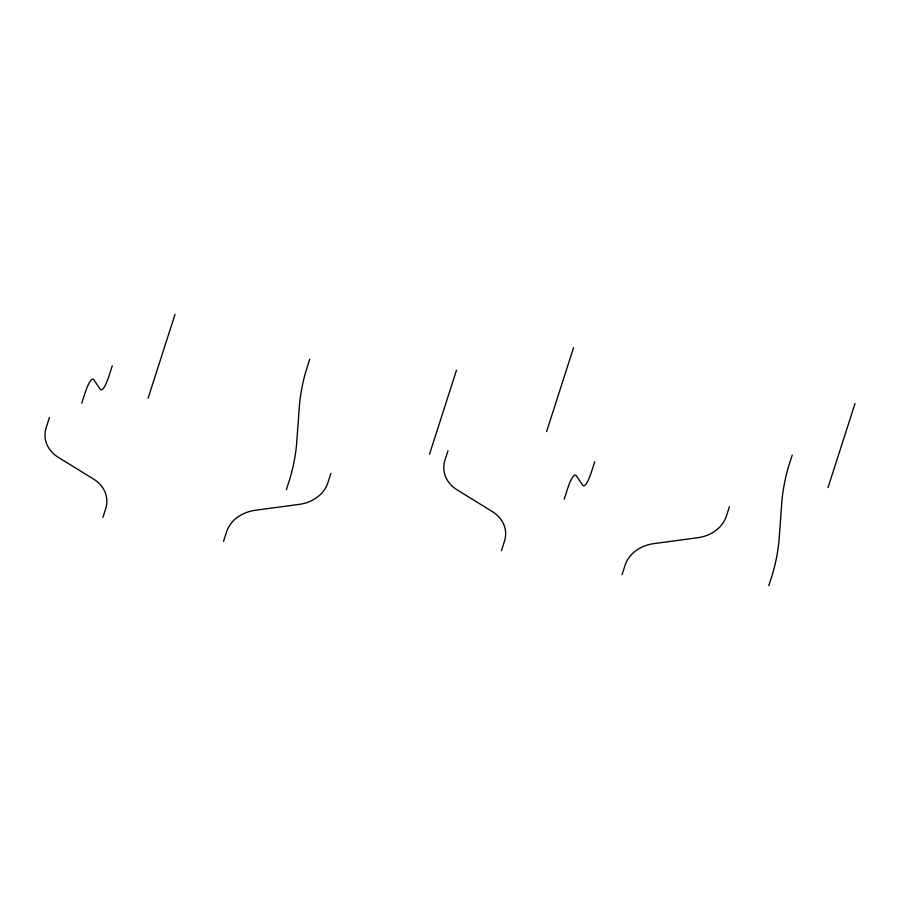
<?xml version="1.0" encoding="UTF-8"?>
<svg xmlns="http://www.w3.org/2000/svg" width="900" height="900" viewBox="0 0 900 900"><rect width="100%" height="100%" fill="white"/><g stroke="black" fill="none" stroke-linecap="round" stroke-linejoin="round"><path stroke-width="1.35" d="M49.489 417.364L46.159 427.725A34.369 28.463 -4.3 0 0 58.354 457.38L93.521 479.036A34.369 28.463 -4.3 0 1 105.716 508.68L102.926 517.365M81.765 403.234L84.825 393.716A34.369 6.154 -78.8 0 1 93.938 379.946L100.103 389.104A34.369 6.154 -78.8 0 0 109.215 375.334L112.275 365.816M148.084 398.284L175.061 314.269M223.537 541.35L226.597 531.821A34.369 28.463 -4.3 0 1 255.218 510.289L299.239 504.371A34.369 28.463 -4.3 0 0 327.859 482.839L330.919 473.321M309.757 359.19L306.709 368.719A34.369 6.154 -78.8 0 0 299.385 406.136L296.696 442.856A34.369 6.154 -78.8 0 1 289.384 480.274L286.324 489.803M429.514 454.241L456.491 370.226M447.998 450.709L444.938 460.238A34.369 28.463 -4.3 0 0 457.132 489.881L492.289 511.537A34.369 28.463 -4.3 0 1 504.484 541.192L501.435 550.71M546.592 431.629L573.57 347.625M564.221 499.162L567.27 489.645A34.369 6.154 -78.8 0 1 576.394 475.886L582.559 485.032A34.369 6.154 -78.8 0 0 591.671 471.262L594.731 461.745M622.046 574.695L625.106 565.178A34.369 28.463 -4.3 0 1 653.726 543.645L697.736 537.727A34.369 28.463 -4.3 0 0 726.367 516.195L729.428 506.666M792.214 455.13L789.154 464.647A34.369 6.154 -78.8 0 0 781.841 502.065L779.153 538.785A34.369 6.154 -78.8 0 1 771.829 576.214L768.78 585.731M828.023 487.586L855 403.582"/></g></svg>
